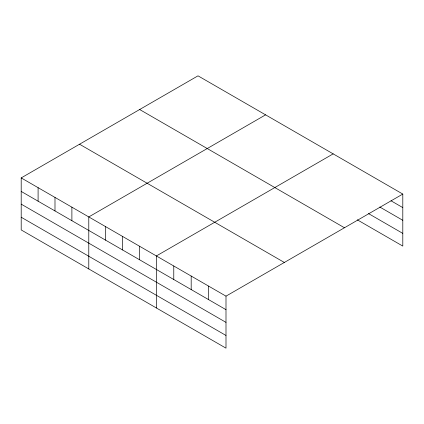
<?xml version="1.0" encoding="UTF-8"?>
<svg xmlns="http://www.w3.org/2000/svg" width="424" height="424" viewBox="0 0 424 424"><rect width="100%" height="100%" fill="white"/><g stroke="black" fill="none" stroke-linecap="round" stroke-linejoin="round"><path stroke-width="0.64" d="M21.2 177.91L225.997 296.148L225.997 348.168L21.2 229.93L21.2 177.91L198.003 75.832L402.8 194.07L402.8 246.09L357.315 219.833M265.583 114.851L88.786 216.929L88.786 268.949M333.169 153.87L156.366 255.948L156.366 307.967M225.997 296.148L402.8 194.07M391.007 200.785L402.8 207.596M379.777 207.007L402.8 220.3M368.546 213.611L402.8 233.386M139.655 109.519L344.458 227.757M79.542 144.224L284.345 262.461M21.2 191.431L225.997 309.668M21.2 204.135L225.997 322.373M21.2 217.226L225.997 335.464M208.592 286.099L208.592 299.62M191.182 276.045L191.182 289.571M173.776 265.996L173.776 279.522M139.469 246.19L139.469 259.716M122.573 236.438L122.573 249.959M105.682 226.681L105.682 240.207M71.889 207.172L71.889 220.697M54.993 197.42L54.993 210.94M38.096 187.662L38.096 201.188"/></g></svg>
